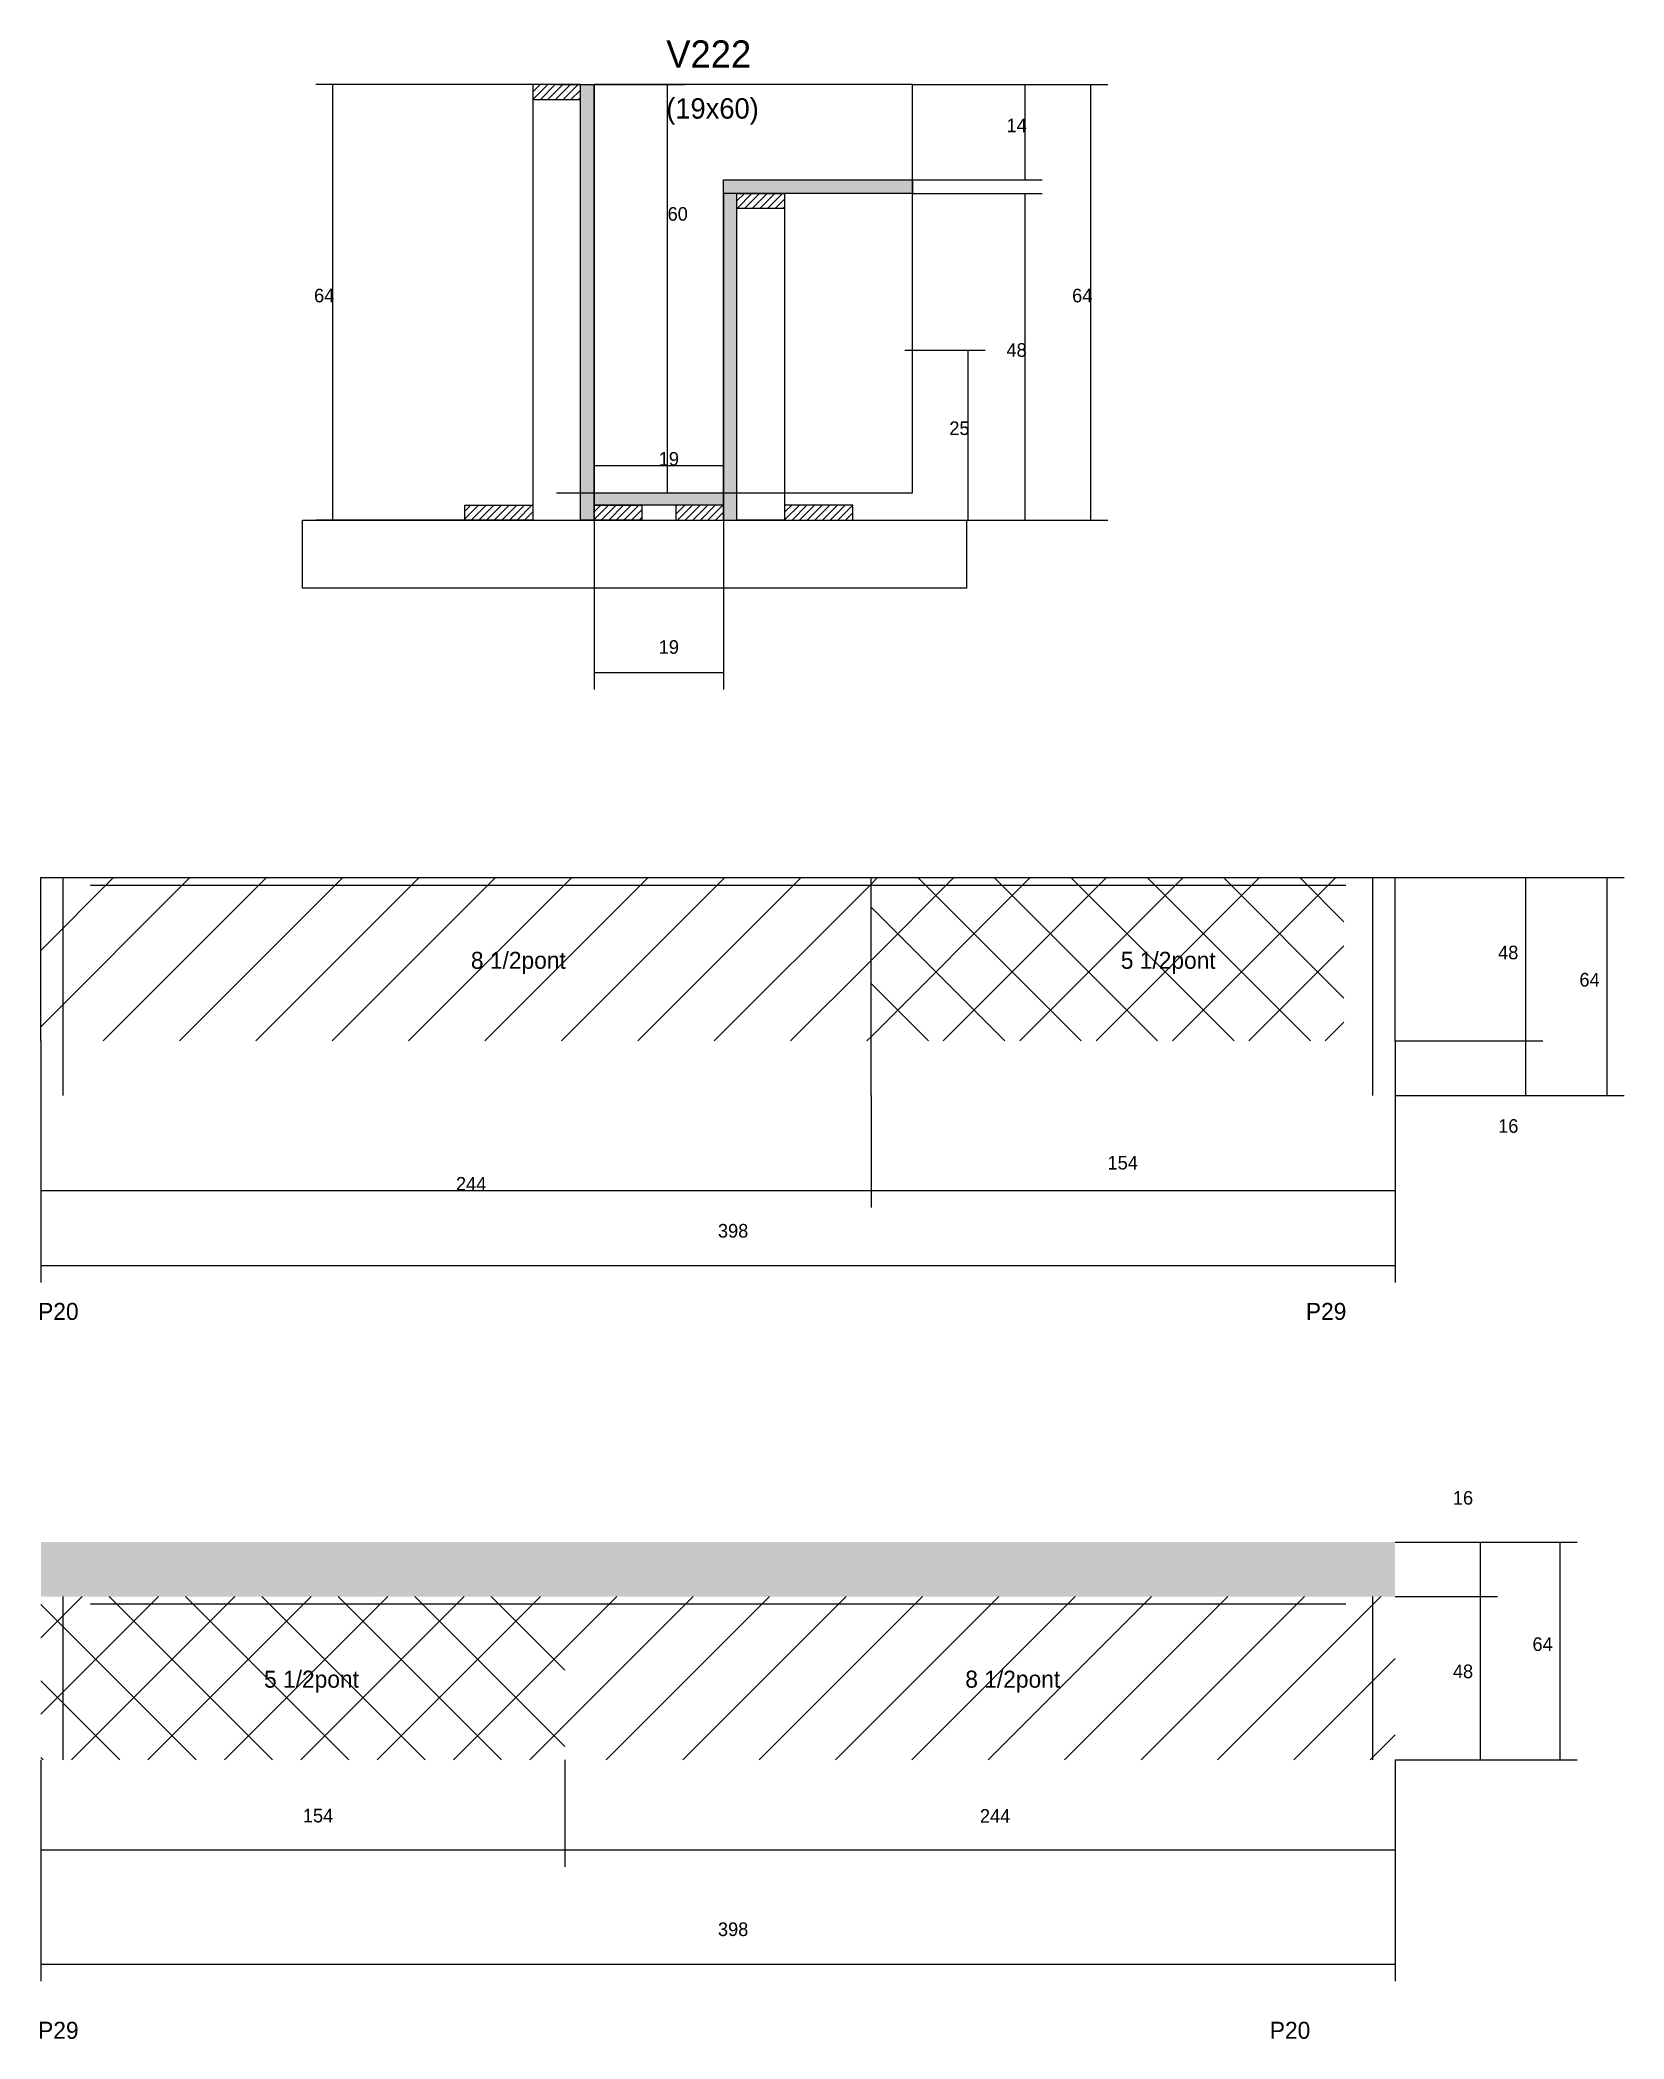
# Model space of a CAD drawing. Header units: metres. Extents: x 7606 to 8071, y 6276 to 6863.
import ezdxf

# ---------------------------------------------------------------- set-up
doc = ezdxf.new("R2010")
doc.units = ezdxf.units.M
for name, color, linetype in [('CONCRETO', 251, 'Continuous'), ('COTA', 4, 'Continuous'), ('Cota Seção (2x)', 4, 'Continuous'), ('Hachura', 253, 'Continuous'), ('Madeira', 126, 'Continuous'), ('NOMENCLATURA', 7, 'Continuous'), ('Painéis', 200, 'Continuous'), ('REAPROVEITAMENTO', 251, 'Continuous'), ('SARR_2.2x7', 40, 'Continuous'), ('Texto Seção', 7, 'Continuous')]:
    doc.layers.add(name, color=color, linetype=linetype)

msp = doc.modelspace()

# ---------------------------------------------------------------- hatches: boundary and pattern name
at = {"layer": 'COTA'}
h = msp.add_hatch(dxfattribs=at)
h.set_pattern_fill('AR-CONC', scale=0.03)
h.paths.add_polyline_path([(8003.9, 6405.7), (8003.9, 6421.7), (8003.9, 6421.7), (7605.9, 6421.7), (7605.9, 6421.7), (7605.9, 6405.7), (7605.9, 6405.7), (8003.9, 6405.7)])
at = {"layer": 'Hachura'}
h = msp.add_hatch(dxfattribs=at)
h.set_pattern_fill('ANSI31', scale=0.5)
h.paths.add_polyline_path([(7764.5, 6845.7), (7764.5, 6850.1), (7764.5, 6850.1), (7750.5, 6850.1), (7750.5, 6850.1), (7750.5, 6845.7), (7750.5, 6845.7), (7764.5, 6845.7)])
h = msp.add_hatch(color=8, dxfattribs=at)
h.dxf.hatch_style = 1
h.paths.add_polyline_path([(7764.5, 6850.1), (7768.5, 6850.1), (7768.5, 6850.1), (7768.5, 6722.1), (7768.5, 6722.1), (7764.5, 6722.1), (7764.5, 6722.1), (7764.5, 6850.1)])
h = msp.add_hatch(color=8, dxfattribs=at)
h.dxf.hatch_style = 1
h.paths.add_polyline_path([(7810.5, 6822.1), (7806.5, 6822.1), (7806.5, 6822.1), (7806.5, 6722.1), (7806.5, 6722.1), (7810.5, 6722.1), (7810.5, 6722.1), (7810.5, 6822.1)])
h = msp.add_hatch(color=8, dxfattribs=at)
h.dxf.hatch_style = 1
h.paths.add_polyline_path([(7806.5, 6818.1), (7806.5, 6822.1), (7806.5, 6822.1), (7862.1, 6822.1), (7862.1, 6822.1), (7862.1, 6818.1), (7862.1, 6818.1), (7806.5, 6818.1)])
h = msp.add_hatch(dxfattribs=at)
h.set_pattern_fill('ANSI31', scale=0.5)
h.paths.add_polyline_path([(7810.5, 6813.7), (7810.5, 6818.1), (7810.5, 6818.1), (7824.5, 6818.1), (7824.5, 6818.1), (7824.5, 6813.7), (7824.5, 6813.7), (7810.5, 6813.7)])
h = msp.add_hatch(color=8, dxfattribs=at)
h.dxf.hatch_style = 1
h.paths.add_polyline_path([(7768.5, 6726.5), (7768.5, 6730.1), (7768.5, 6730.1), (7806.5, 6730.1), (7806.5, 6730.1), (7806.5, 6726.5), (7806.5, 6726.5), (7768.5, 6726.5)])
h = msp.add_hatch(dxfattribs=at)
h.set_pattern_fill('ANSI31', scale=0.5)
h.paths.add_polyline_path([(7730.5, 6722.1), (7730.5, 6726.5), (7730.5, 6726.5), (7750.5, 6726.5), (7750.5, 6726.5), (7750.5, 6722.1), (7750.5, 6722.1), (7730.5, 6722.1)])
h = msp.add_hatch(dxfattribs=at)
h.set_pattern_fill('ANSI31', scale=0.5)
h.paths.add_polyline_path([(7768.5, 6722.1), (7768.5, 6726.5), (7768.5, 6726.5), (7782.5, 6726.5), (7782.5, 6726.5), (7782.5, 6722.1), (7782.5, 6722.1), (7768.5, 6722.1)])
h = msp.add_hatch(dxfattribs=at)
h.set_pattern_fill('ANSI31', scale=0.5)
h.paths.add_polyline_path([(7806.5, 6722.1), (7806.5, 6726.5), (7806.5, 6726.5), (7792.5, 6726.5), (7792.5, 6726.5), (7792.5, 6722.1), (7792.5, 6722.1), (7806.5, 6722.1)])
h = msp.add_hatch(dxfattribs=at)
h.set_pattern_fill('ANSI31', scale=0.5)
h.paths.add_polyline_path([(7844.5, 6722.1), (7844.5, 6726.5), (7844.5, 6726.5), (7824.5, 6726.5), (7824.5, 6726.5), (7824.5, 6722.1), (7824.5, 6722.1), (7844.5, 6722.1)])
at = {"layer": 'REAPROVEITAMENTO'}
h = msp.add_hatch(dxfattribs=at)
h.set_pattern_fill('ANSI31', scale=5)
h.paths.add_polyline_path([(7849.9, 6617), (7605.9, 6617), (7605.9, 6617), (7605.9, 6569), (7605.9, 6569), (7849.9, 6569), (7849.9, 6569), (7849.9, 6617)])
h = msp.add_hatch(dxfattribs=at)
h.set_pattern_fill('ANSI37', scale=5)
h.paths.add_polyline_path([(7988.9, 6617), (7849.9, 6617), (7849.9, 6617), (7849.9, 6569), (7849.9, 6569), (7988.9, 6569), (7988.9, 6569), (7988.9, 6617)])
h = msp.add_hatch(dxfattribs=at)
h.set_pattern_fill('ANSI37', scale=5)
h.paths.add_polyline_path([(7605.9, 6357.7), (7759.9, 6357.7), (7759.9, 6357.7), (7759.9, 6405.7), (7759.9, 6405.7), (7605.9, 6405.7), (7605.9, 6405.7), (7605.9, 6357.7)])
h = msp.add_hatch(dxfattribs=at)
h.set_pattern_fill('ANSI31', scale=5)
h.paths.add_polyline_path([(7759.9, 6357.7), (8003.9, 6357.7), (8003.9, 6357.7), (8003.9, 6405.7), (8003.9, 6405.7), (7759.9, 6405.7), (7759.9, 6405.7), (7759.9, 6357.7)])

# ---------------------------------------------------------------- linework, layer by layer
at = {"layer": 'CONCRETO'}
for points in [[(7862.1, 6822.1), (7862.1, 6850.1), (7768.5, 6850.1), (7768.5, 6822.1), (7768.5, 6822.1), (7768.5, 6730.1), (7806.5, 6730.1), (7806.5, 6822.1)], [(7768.5, 6730.1), (7862.1, 6730.1), (7862.1, 6850.1), (7768.5, 6850.1)]]:
    msp.add_lwpolyline(points, close=True, dxfattribs=at)
at = {"layer": 'COTA'}
for p, q in [((7750.5, 6850.1), (7686.7, 6850.1)), ((7691.7, 6722.1), (7691.7, 6850.1)), ((7862.1, 6850.1), (7919.5, 6850.1)), ((7862.1, 6850.1), (7900.2, 6850.1)), ((7895.2, 6822.1), (7895.2, 6850.1)), ((7914.5, 6722.1), (7914.5, 6850.1)), ((7862.1, 6822.1), (7900.2, 6822.1)), ((7862.1, 6818.1), (7900.2, 6818.1)), ((7895.2, 6722.1), (7895.2, 6818.1)), ((7859.8, 6772), (7883.4, 6772)), ((7878.4, 6722.1), (7878.4, 6772)), ((7734.9, 6722.1), (7686.7, 6722.1)), ((7768.5, 6722.1), (7768.5, 6672.3)), ((7806.5, 6722.1), (7806.5, 6672.3)), ((7840.1, 6722.1), (7919.5, 6722.1)), ((7840.1, 6722.1), (7900.2, 6722.1)), ((7859.8, 6722.1), (7883.4, 6722.1)), ((7768.5, 6677.3), (7806.5, 6677.3)), ((7605.9, 6569), (7605.9, 6520)), ((7605.9, 6569), (7605.9, 6498)), ((8003.9, 6569), (8003.9, 6520)), ((8003.9, 6569), (8003.9, 6498)), ((7849.9, 6553), (7849.9, 6520)), ((7849.9, 6553), (7849.9, 6520)), ((7605.9, 6525), (7849.9, 6525)), ((7849.9, 6525), (8003.9, 6525)), ((7605.9, 6503), (8003.9, 6503)), ((7605.9, 6357.7), (7605.9, 6326.2)), ((7605.9, 6357.7), (7605.9, 6292.6)), ((7759.9, 6357.7), (7759.9, 6326.2)), ((7759.9, 6357.7), (7759.9, 6326.2)), ((8003.9, 6357.7), (8003.9, 6326.2)), ((8003.9, 6357.7), (8003.9, 6292.6)), ((7605.9, 6331.2), (7759.9, 6331.2)), ((7759.9, 6331.2), (8003.9, 6331.2)), ((7605.9, 6297.6), (8003.9, 6297.6))]:
    msp.add_line(p, q, dxfattribs=at)
at = {"layer": 'Cota Seção (2x)'}
for p, q in [((7757.5, 6850.1), (7795.1, 6850.1)), ((7790.1, 6730.1), (7790.1, 6850.1)), ((7768.5, 6722.1), (7768.5, 6743.1)), ((7806.5, 6722.1), (7806.5, 6743.1)), ((7768.5, 6738.1), (7806.5, 6738.1)), ((7757.5, 6730.1), (7795.1, 6730.1)), ((8003.9, 6617), (8047.3, 6617)), ((8003.9, 6617), (8071.2, 6617)), ((8042.3, 6569), (8042.3, 6617)), ((8066.2, 6553), (8066.2, 6617)), ((8003.9, 6569), (8047.3, 6569)), ((8003.9, 6569), (8047.3, 6569)), ((8042.3, 6553), (8042.3, 6569)), ((8003.9, 6553), (8047.3, 6553)), ((8003.9, 6553), (8071.2, 6553)), ((8003.9, 6421.7), (8034, 6421.7)), ((8003.9, 6421.7), (8057.4, 6421.7)), ((8029, 6405.7), (8029, 6421.7)), ((8052.4, 6357.7), (8052.4, 6421.7)), ((8003.9, 6405.7), (8034, 6405.7)), ((8003.9, 6405.7), (8034, 6405.7)), ((8029, 6357.7), (8029, 6405.7)), ((8003.9, 6357.7), (8034, 6357.7)), ((8003.9, 6357.7), (8057.4, 6357.7))]:
    msp.add_line(p, q, dxfattribs=at)
at = {"layer": 'Madeira'}
for points in [[(7764.5, 6845.7), (7764.5, 6850.1), (7750.5, 6850.1), (7750.5, 6845.7)], [(7764.5, 6850.1), (7750.5, 6850.1), (7750.5, 6722.1), (7764.5, 6722.1)], [(7810.5, 6813.7), (7810.5, 6818.1), (7824.5, 6818.1), (7824.5, 6813.7)], [(7810.5, 6818.1), (7824.5, 6818.1), (7824.5, 6722.1), (7810.5, 6722.1)], [(7878, 6702.1), (7682.8, 6702.1), (7682.8, 6722.1), (7878, 6722.1)], [(7730.5, 6722.1), (7730.5, 6726.5), (7750.5, 6726.5), (7750.5, 6722.1)], [(7768.5, 6722.1), (7768.5, 6726.5), (7782.5, 6726.5), (7782.5, 6722.1)], [(7806.5, 6722.1), (7806.5, 6726.5), (7792.5, 6726.5), (7792.5, 6722.1)], [(7844.5, 6722.1), (7844.5, 6726.5), (7824.5, 6726.5), (7824.5, 6722.1)]]:
    msp.add_lwpolyline(points, close=True, dxfattribs=at)
at = {"layer": 'Painéis'}
for p, q in [((7768.5, 6722.1), (7768.5, 6850.1)), ((7806.5, 6822.1), (7862.1, 6822.1)), ((7806.5, 6818.1), (7806.5, 6822.1)), ((7862.1, 6818.1), (7862.1, 6822.1)), ((7806.5, 6722.1), (7806.5, 6818.1)), ((7768.5, 6730.1), (7806.5, 6730.1)), ((7768.5, 6726.5), (7768.5, 6730.1)), ((7806.5, 6726.5), (7806.5, 6730.1)), ((7605.9, 6617), (8003.9, 6617)), ((7605.9, 6569), (7605.9, 6617)), ((7849.9, 6553), (7849.9, 6617)), ((8003.9, 6569), (8003.9, 6617))]:
    msp.add_line(p, q, dxfattribs=at)
for points in [[(7764.5, 6850.1), (7768.5, 6850.1), (7768.5, 6722.1), (7764.5, 6722.1)], [(7806.5, 6818.1), (7806.5, 6822.1), (7862.1, 6822.1), (7862.1, 6818.1)], [(7810.5, 6818.1), (7806.5, 6818.1), (7806.5, 6722.1), (7810.5, 6722.1)], [(7768.5, 6726.5), (7768.5, 6730.1), (7806.5, 6730.1), (7806.5, 6726.5)]]:
    msp.add_lwpolyline(points, close=True, dxfattribs=at)
at = {"layer": 'SARR_2.2x7'}
for p, q in [((7612.5, 6569), (7612.5, 6617)), ((7997.4, 6569), (7997.4, 6617)), ((7620.5, 6614.8), (7849.9, 6614.8)), ((7849.9, 6614.8), (7989.4, 6614.8)), ((7612.5, 6553), (7612.5, 6569)), ((7997.4, 6553), (7997.4, 6569)), ((7612.5, 6357.7), (7612.5, 6405.7)), ((7997.4, 6357.7), (7997.4, 6405.7)), ((7620.5, 6403.5), (7759.9, 6403.5)), ((7759.9, 6403.5), (7989.4, 6403.5))]:
    msp.add_line(p, q, dxfattribs=at)

# ---------------------------------------------------------------- texts
at = {"layer": 'COTA'}
for s, p in [('14', (7889.7, 6836.1)), ('64', (7686.2, 6786.1)), ('64', (7909, 6786.1)), ('48', (7889.7, 6770.1)), ('25', (7872.9, 6747.1)), ('19', (7787.5, 6682.8)), ('154', (7919.4, 6531.2)), ('244', (7727.9, 6525)), ('398', (7804.9, 6511.2)), ('154', (7682.9, 6339.3)), ('244', (7881.9, 6339.2)), ('398', (7804.9, 6305.9))]:
    msp.add_text(s, height=4, dxfattribs=at).set_placement(p)
at = {"layer": 'Cota Seção (2x)'}
for s, p in [('60', (7790.1, 6810.1)), ('19', (7787.5, 6738.1)), ('48', (8034.2, 6593)), ('64', (8058.1, 6585)), ('16', (8034.2, 6542)), ('16', (8020.9, 6432.7)), ('64', (8044.3, 6389.7)), ('48', (8020.9, 6381.7))]:
    msp.add_text(s, height=4, dxfattribs=at).set_placement(p)
at = {"layer": 'NOMENCLATURA'}
for s, p in [('8 1/2pont', (7732.3, 6590.2)), ('5 1/2pont', (7923.3, 6590.2)), ('P20', (7605.1, 6487)), ('P29', (7977.7, 6487)), ('5 1/2pont', (7671.5, 6378.9)), ('8 1/2pont', (7877.6, 6378.9)), ('P29', (7605.1, 6275.7)), ('P20', (7967.1, 6275.7))]:
    msp.add_text(s, height=5, dxfattribs=at).set_placement(p)
at = {"layer": 'Texto Seção'}
for s, height, p in [('V222', 8, (7789.7, 6855.1)), ('(19x60)', 6, (7789.7, 6840.1))]:
    msp.add_text(s, height=height, dxfattribs=at).set_placement(p)

doc.saveas('drawing.dxf')
